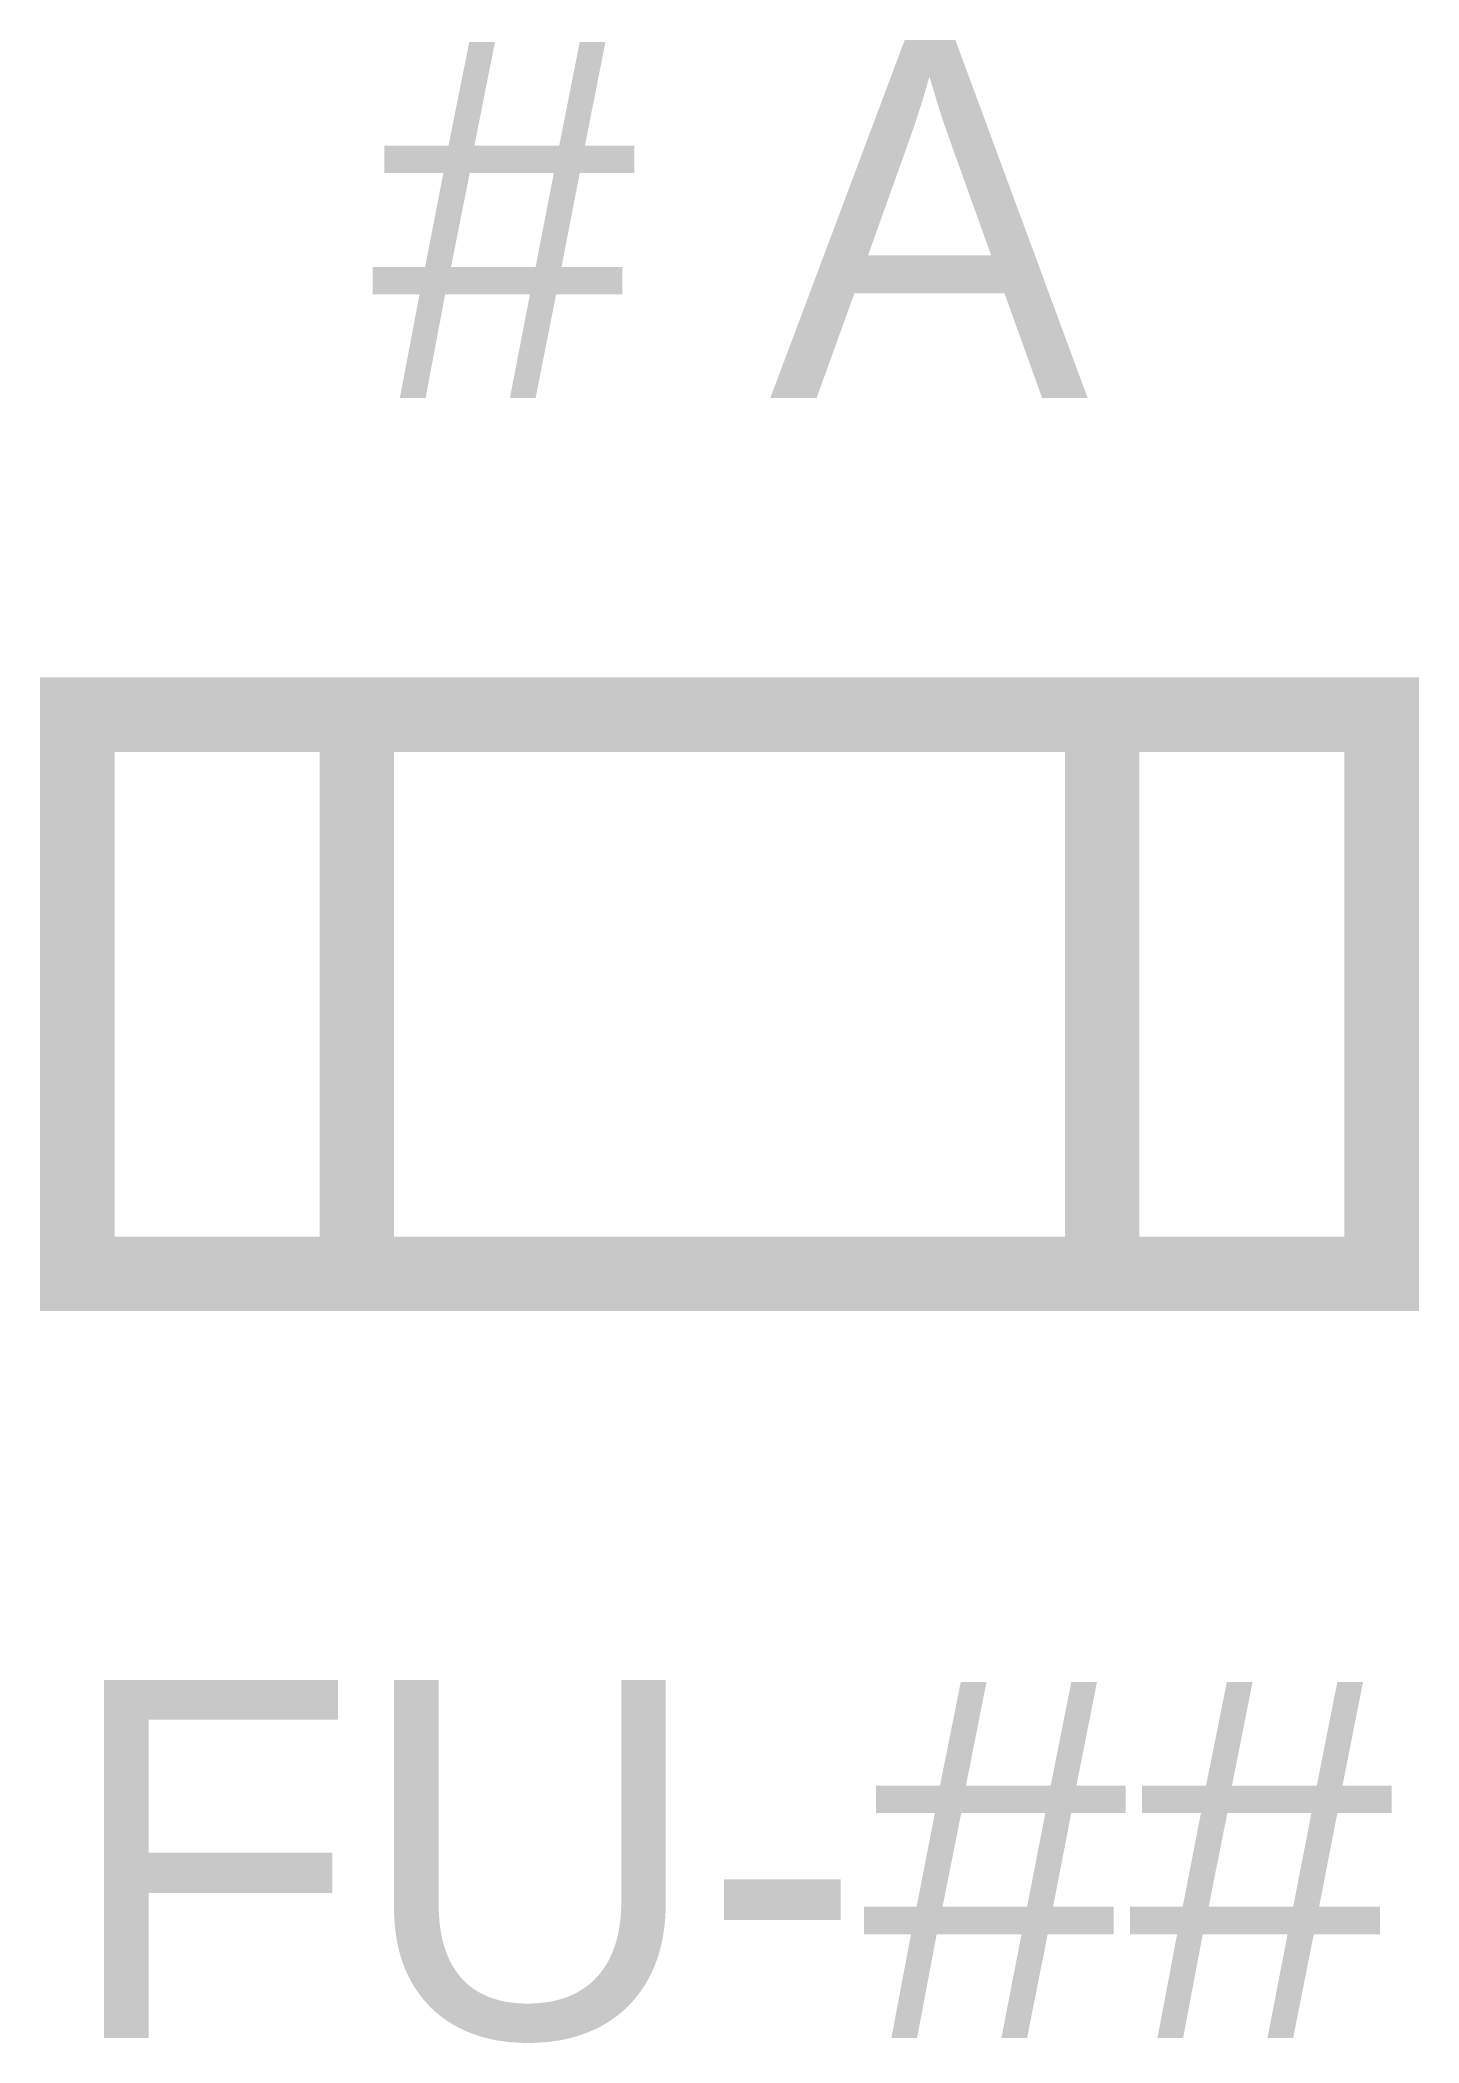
# Model space of a CAD drawing. Extents: x -0.231 to 0.231, y -0.352 to 0.32.
import ezdxf
from ezdxf.enums import TextEntityAlignment as Align

# ---------------------------------------------------------------- set-up
doc = ezdxf.new("R2010")
doc.units = 0
doc.header["$MEASUREMENT"] = 0
doc.layers.get('0').update_dxf_attribs({"color": 2, "linetype": 'CONTINUOUS'})
doc.layers.add('TEXT', color=7, linetype='CONTINUOUS')

msp = doc.modelspace()

# ---------------------------------------------------------------- linework, layer by layer
at = {"color": 5, "const_width": 0.025}
msp.add_lwpolyline([(-0.21875, 0.09375), (-0.21875, -0.09375), (0.21875, -0.09375), (0.21875, 0.09375)], close=True, dxfattribs=at)
for points in [[(-0.125, 0.09375), (-0.125, -0.09375)], [(0.125, 0.09375), (0.125, -0.09375)]]:
    msp.add_lwpolyline(points, dxfattribs=at)

# ---------------------------------------------------------------- texts
at = {"layer": 'TEXT'}
for s, p in [('# A', (0, 0.2)), ('FU-##', (0, -0.35))]:
    msp.add_text(s, height=0.12, dxfattribs=at).set_placement(p, align=Align.CENTER)

doc.saveas('drawing.dxf')
